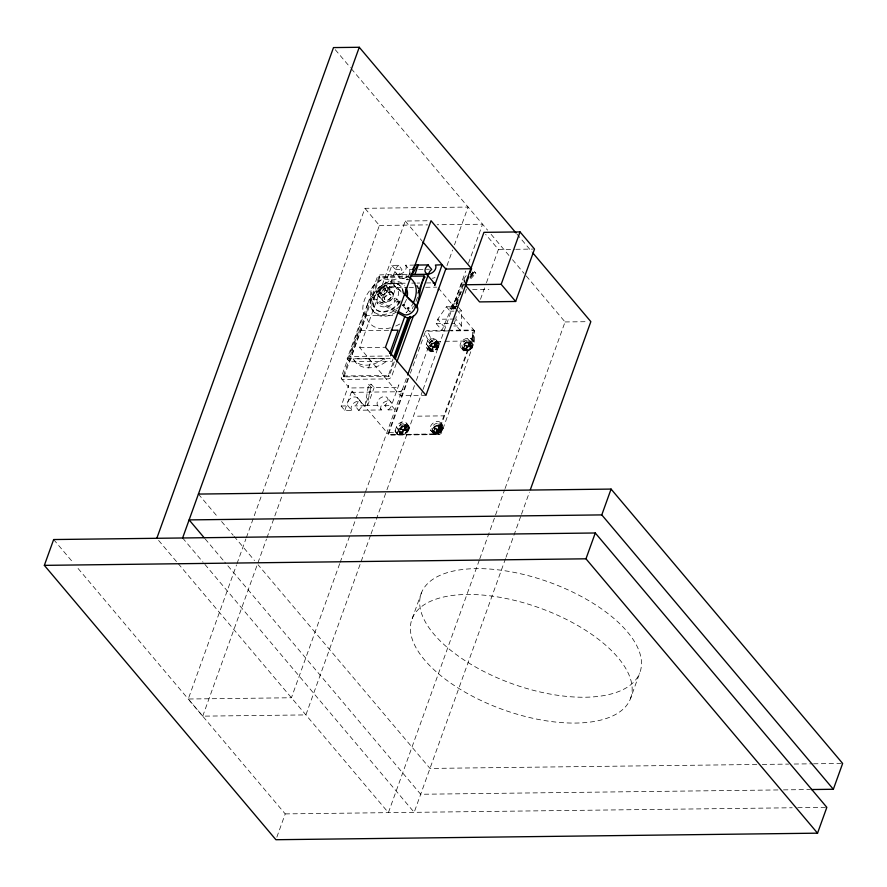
<?xml version="1.0" encoding="UTF-8"?>
<svg xmlns="http://www.w3.org/2000/svg" width="887" height="887" viewBox="0 0 887 887"><rect width="100%" height="100%" fill="white"/><g stroke="black" fill="none" stroke-linecap="round" stroke-linejoin="round"><path stroke-width="0.67" stroke-dasharray="4.43 3.33" d="M458.701 307.512L461.661 311.027L461.562 325.895L460.02 330.175L454.233 323.323L436.171 323.533L437.712 319.253L446.405 306.78L457.958 306.636M466.218 275.657C458.357 285.215 459.011 299.207 449.521 308.077C453.246 313.566 459.477 294.528 461.196 292.189M451.317 309.308L449.598 307.955M458.812 296.945C457.082 298.753 446.338 316.249 455.785 306.026M453.412 309.286L451.694 307.922M453.822 307.933C458.501 310.262 450.563 308.377 455.386 305.782M399.593 433.266C403.596 437.08 411.357 430.372 407.976 425.926M429.541 350.11C433.532 353.924 441.294 347.216 437.923 342.77M433.643 432.856C437.624 436.659 445.396 429.973 442.025 425.516M463.579 349.689C467.549 353.503 475.343 346.806 471.962 342.36M456.206 316.548L455.774 319.032L461.562 325.895L453.822 325.984M365.023 405.802L368.637 384.293L371.209 384.259L374.103 387.686L395.38 387.431A3.104 2.14 -40.2 0 0 398.895 384.814L391.455 405.481L395.103 409.794L388.14 409.883L384.869 405.337A6.198 4.28 -40.2 0 0 387.497 398.03A6.198 4.28 -40.2 0 0 380.201 398.119A6.198 4.28 -40.2 0 0 377.574 405.426L381.421 409.96L358.481 410.237L355.199 405.703A6.198 4.28 -40.2 0 0 357.838 398.396A6.198 4.28 -40.2 0 0 350.542 398.485A6.198 4.28 -40.2 0 0 347.915 405.78L351.762 410.326L344.799 410.404L341.162 406.091L348.602 385.424A3.104 2.14 -40.2 0 0 350.243 387.974L371.531 387.719L365.023 405.802L354.833 405.924M377.574 405.426L367.307 405.426L371.209 384.259M390.48 327.835A30.225 20.856 -40.2 0 1 366.42 316.448C364.801 307.035 369.402 298.11 375.478 291.269A30.225 20.856 -40.2 0 1 407.998 279.194M409.994 311.659L410.293 311.027M394.294 361.874L389.105 376.288L344.134 376.853L343.269 375.988L379.037 276.589L409.073 276.201M343.99 376.842L379.758 277.443L409.794 277.054M408.552 378.372L388.905 433.122A2.373 1.641 -40.2 0 0 389.803 434.497L439.764 434.209A2.151 1.486 -40.2 0 0 441.482 432.934L474.002 342.77L474.035 332.071A2.373 1.641 -40.2 0 0 473.137 330.685L450.762 330.884M395.236 430.395L395.125 430.894A2.151 1.486 -40.2 0 0 395.935 432.146L399.76 432.146A6.198 4.28 -40.2 0 0 406.778 426.924A6.198 4.28 -40.2 0 0 403.474 421.824A6.198 4.28 -40.2 0 0 396.456 427.046L395.236 430.395L397.298 433.466A2.151 1.486 -40.2 0 0 398.097 434.719L396.4 432.202M390.324 434.563L435.96 433.943A2.373 1.641 -40.2 0 0 437.868 432.523L474.035 332.071M462.105 289.107L463.602 283.086M466.407 289.051L464.843 293.907M462.77 286.457L463.513 284.006M433.366 338.845A6.198 4.28 -40.2 0 1 436.67 343.945A6.198 4.28 -40.2 0 1 429.652 349.168A6.198 4.28 -40.2 0 1 426.348 344.067L427.767 340.231L430.007 338.878L433.366 338.845L437.69 343.746M370.566 535.293L305.893 714.911L202.735 716.153L188.255 699.011L236.53 564.941M236.995 563.644L245.899 538.908M246.364 537.611L261.831 494.658M262.297 493.36L364.923 208.312L468.092 207.059L454.499 244.801M202.735 716.153L266.466 539.141M266.932 537.832L282.399 494.891M282.864 493.582L379.392 225.453L364.923 208.312M393.129 358.692L392.198 361.264L349.644 361.774L347.161 358.836L363.781 312.667L366.264 315.606L395.092 315.262M367.506 304.296L341.384 376.886A3.104 2.14 -40.2 0 0 343.036 379.436L388.173 378.893A3.104 2.14 -40.2 0 0 391.677 376.276L396.799 362.073M367.783 303.52L377.186 277.454A3.104 2.14 -40.2 0 1 380.689 274.837L409.417 274.493M349.644 361.774L366.264 315.606M425.993 395.28L400.214 395.591L359.69 347.582L405.248 221.029L429.674 220.73M414.44 265.091L405.536 265.202L409.362 269.703A6.198 4.28 -40.2 0 1 406.734 277.01A6.198 4.28 -40.2 0 1 399.438 277.099A6.198 4.28 -40.2 0 1 402.066 269.792L398.817 265.28L391.866 265.368L384.426 286.024A3.104 2.14 -40.2 0 1 387.929 283.408L405.215 283.208M344.799 410.404L352.239 389.748A3.104 2.14 -40.2 0 0 353.891 392.298M391.866 265.368L395.48 269.648L388.04 290.315A3.104 2.14 -40.2 0 1 391.544 287.698M368.604 367.972L370.921 361.519L368.604 358.769M367.595 405.769L374.103 387.686M406.335 312.157L406.124 312.734L406.789 312.146A30.225 20.856 -40.2 0 0 408.497 310.195M343.269 375.988L388.384 375.423L393.606 360.942M412.377 308.787L413.32 306.17M416.025 301.469L418.708 294.018M339.688 563.7L291.424 697.759L188.255 699.011M340.164 562.391L365 493.416M365.466 492.108L406.723 377.518M447.004 265.634L452.625 250.012M407.953 378.383L388.428 432.612A3.104 2.14 -40.2 0 0 390.08 435.162L435.207 434.619A3.104 2.14 -40.2 0 0 438.721 432.002L474.512 332.57A3.104 2.14 -40.2 0 0 472.871 330.019L427.734 330.563A3.104 2.14 -40.2 0 0 424.551 332.514M410.404 373.216L425.073 332.658A2.373 1.641 -40.2 0 1 426.98 331.239L449.399 330.895M414.506 385.535L397.409 432.967L389.038 432.568M416.38 380.346L429.929 342.803L432.169 341.451L443.711 341.318M371.032 533.985L386.499 491.032M386.965 489.735L422.578 390.812M423.044 389.515L465.686 271.067M468.502 263.251L482.561 224.211L437.169 224.755M454.233 323.323L455.386 320.107M276.855 837.14L285.215 813.9L76.803 566.97M480.466 299.34L485.987 284.006M486.453 282.731L498.416 249.502L485.644 234.368M412.145 618.716L421.447 592.893M479.302 560.14L388.395 812.647L178.198 563.611M479.767 558.843L504.603 489.857M505.08 488.549L565.063 321.948L524.982 274.46M505.557 558.522L414.174 812.337L203.977 563.3M506.022 557.224L521.024 515.569M521.489 514.272L529.45 492.141M630.413 698.812A116.264 54.04 19.8 0 0 483.814 595.166A116.264 54.04 19.8 0 0 449.609 682.325A116.264 54.04 19.8 0 0 630.413 698.812L639.715 672.989A116.264 54.04 19.8 0 0 493.128 569.321A116.264 54.04 19.8 0 0 458.923 656.491A116.264 54.04 19.8 0 0 639.727 672.978M439.553 429.862L440.761 426.492A6.198 4.28 -40.2 0 0 437.468 421.392A6.198 4.28 -40.2 0 0 430.45 426.625A6.198 4.28 -40.2 0 0 433.743 431.725L437.59 431.636A2.151 1.486 -40.2 0 0 439.309 430.361L439.553 429.862L441.726 432.435L438.134 431.969M461.262 291.302L459.843 294.861M446.405 306.78L450.108 311.171L441.959 330.396L436.171 323.533M432.679 350.443L432.036 349.689L433.632 346.551L434.264 347.305L432.679 350.443L431.969 350.321L433.543 347.216L429.984 346.041L430.35 345.276L433.943 346.451L435.528 343.324L434.896 342.57L433.311 345.708M430.616 346.784L430.35 345.276M402.731 433.599L402.099 432.845L403.696 429.718L404.328 430.461L402.731 433.599L402.033 433.488L403.607 430.372L400.037 429.197L400.414 428.443L404.006 429.618L405.592 426.481L404.96 425.738L403.363 428.864M400.669 429.951L400.414 428.443M466.717 350.021L466.085 349.278L467.682 346.141L468.314 346.895L466.717 350.021L466.019 349.91L467.593 346.795L464.023 345.62L464.4 344.866L467.981 346.041L469.578 342.914L468.946 342.16L467.349 345.298M464.655 346.373L464.4 344.866M436.781 433.189L436.149 432.435L437.734 429.297L438.366 430.051L436.781 433.189L436.071 433.067L437.657 429.962L434.087 428.787L434.464 428.022L438.045 429.208L439.642 426.07L438.998 425.328L437.413 428.454M434.719 429.53L434.464 428.022M464.145 281.756L464.855 280.37M464.012 282.787L464.655 281.534M431.969 350.321L431.337 349.567L432.911 346.462L429.984 346.041M434.264 347.305L437.224 347.726L437.601 346.994L433.998 345.819L435.595 342.659L434.896 342.57M434.63 346.562L436.227 343.413L435.595 342.659M402.033 433.488L401.401 432.734L402.975 429.618L400.037 429.197M404.328 430.461L407.288 430.894L407.665 430.162L404.062 428.975L405.658 425.827L404.96 425.738M404.694 429.729L406.29 426.58L405.658 425.827M466.019 349.91L465.376 349.156L466.961 346.052L464.023 345.62M468.314 346.895L471.263 347.316L471.651 346.584L468.048 345.409L469.644 342.249L468.946 342.16M468.68 346.152L470.276 343.003L469.644 342.249M436.071 433.067L435.439 432.324L437.025 429.208L434.087 428.787M438.366 430.051L441.327 430.483L441.715 429.74L438.1 428.565L439.708 425.416L438.998 425.328M438.732 429.319L440.34 426.159L439.708 425.416M437.224 347.726L436.969 346.252L433.998 345.819M407.288 430.894L407.033 429.408L404.062 428.975M471.263 347.316L471.019 345.83L468.048 345.409M441.327 430.483L441.072 428.998L438.1 428.565M410.526 272.808L406.313 279.727L408.896 279.693M458.468 299.839L452.525 308.621M456.173 304.707L458.124 301.824M456.45 305.05L457.77 303.077M450.419 308.654L458.723 295.393L462.504 283.563A16.044 11.076 -40.2 0 1 464.577 279.56M454.721 308.598L457.071 305.361M405.791 307.833L405.858 309.02M469.966 277.997L475.088 272.52L475.864 273.307L474.345 271.721L475.11 272.409M470.842 278.684L475.864 273.307M470.509 275.602L474.334 271.777M469.977 277.11L473.669 273.34L472.327 272.054M470.409 274.271L471.474 273.207M470.842 274.549L472.893 272.542L472.361 271.91M384.082 358.592C375.389 365.134 360.821 369.203 353.137 358.958L384.082 358.592L386.399 361.331C376.742 369.225 360.155 371.52 353.137 358.958M399.438 302.678C401.999 300.238 396.522 301.857 399.217 302.766M398.817 265.28L398.451 265.501A6.198 4.28 -40.2 0 0 395.824 272.808L399.438 277.099M358.481 410.237L358.847 410.016A6.198 4.28 -40.2 0 0 361.475 402.709L357.838 398.396M388.14 409.883L388.506 409.661A6.198 4.28 -40.2 0 0 391.134 402.354L387.497 398.03M474.113 342.271A2.151 1.486 -40.2 0 0 473.314 341.018L469.578 341.007A6.198 4.28 -40.2 0 0 462.737 345.786A6.198 4.28 -40.2 0 0 464.988 351.274A6.198 4.28 -40.2 0 0 472.217 347.449L472.583 346.706L470.409 344.134L470.043 344.877A6.198 4.28 -40.2 0 1 462.826 348.702A6.198 4.28 -40.2 0 1 460.575 343.214A6.198 4.28 -40.2 0 1 467.405 338.435L471.141 338.446A2.151 1.486 -40.2 0 1 471.951 339.699L474.002 342.77L473.902 332.625M379.392 225.453L427.534 224.877M498.416 249.502L514.46 249.302M515.802 249.291L533.187 249.081M395.48 269.648L402.432 269.57M411.856 269.448L409.362 269.703M418.597 269.371L429.397 269.238M411.79 283.119L415.781 283.075M417.112 283.064L419.773 283.031M426.414 282.942L431.736 282.886M388.972 287.732L407.965 287.499M409.328 287.488L413.431 287.432M425.738 287.288L436.681 287.155M472.638 289.506L488.925 289.306M450.108 311.171L453.967 311.126M459.1 311.06L461.661 311.027M454.477 319.043L437.712 319.253L443.511 326.106L448.667 326.05M565.063 321.948L588.125 321.671M388.617 330.286L358.88 330.64L349.578 356.474L388.783 355.997M445.074 341.295L469.578 341.007L467.405 338.435M359.69 347.582L385.468 347.272M347.161 358.836L389.715 358.315L392.198 361.264M351.319 392.331L401.611 391.721M364.734 405.459L367.307 405.426M341.162 406.091L347.915 405.78M384.492 405.559L391.455 405.481M417.577 416.169L443.367 415.859M756.788 764.483L429.984 768.43L258.084 564.775M762.332 764.417L788.643 764.095M794.187 764.029L812.182 763.807M813.567 763.796L842.65 763.441M777.966 789.94L420.682 794.264L224.744 562.103M783.498 789.873L809.809 789.552M285.215 813.9L792.213 807.769M797.757 807.702L825.453 807.358M473.669 273.34L472.871 272.642M435.384 434.02L439.242 434.286L437.069 431.714M469.578 342.914L470.276 343.003M435.528 343.324L436.227 343.413M439.642 426.07L440.34 426.159M405.592 426.481L406.29 426.58M465.032 345.62L467.981 346.041M467.682 346.141L470.631 346.573M430.993 346.03L433.943 346.451M433.632 346.551L436.592 346.983M435.096 428.776L438.045 429.208M437.734 429.297L440.695 429.729M401.046 429.186L404.006 429.618M403.696 429.718L406.645 430.14M465.376 349.156L466.085 349.278M431.337 349.567L432.036 349.689M435.439 432.324L436.149 432.435M401.401 432.734L402.099 432.845M397.077 310.849L375.356 299.185A12.207 8.426 -40.2 0 1 374.525 284.372A12.207 8.426 -40.2 0 1 391.267 282.044L403.43 293.331M396.034 311.958L377.929 302.234A12.207 8.426 -40.2 0 0 391.056 297.345A12.207 8.426 -40.2 0 0 393.839 285.093L402.964 293.553M395.569 298.187C392.021 297.333 395.458 303.797 397.731 302.4C399.472 299.473 395.768 298.154 393.994 299.362M398.141 301.236L396.988 301.258L396.567 302.412M405.536 265.202L405.747 265.413A6.198 4.28 -40.2 0 1 403.119 272.719A6.198 4.28 -40.2 0 1 395.824 272.808M381.421 409.96L381.21 409.75A6.198 4.28 -40.2 0 1 383.838 402.443A6.198 4.28 -40.2 0 1 391.134 402.354M351.762 410.326L351.551 410.104A6.198 4.28 -40.2 0 1 354.179 402.798A6.198 4.28 -40.2 0 1 361.475 402.709M516.921 234.057L532.056 251.997M335.264 49.694L350.409 67.634M351.296 68.698L487.573 230.143M491.132 234.368L508.95 255.467M512.509 259.691L524.084 273.407M405.248 221.029L421.99 240.865M438.233 287.887L455.885 308.798M456.772 309.84L474.423 330.751M471.773 338.901L473.946 341.473M470.664 338.39L472.838 340.963L472.616 330.618M469.689 340.918L471.729 343.336M470.01 344.067L471.673 346.041M471.019 345.83L471.651 346.584M466.961 346.052L467.593 346.795M462.526 347.183L464.566 349.6M460.586 347.294L462.759 349.866M393.839 285.093L397.509 289.45A12.207 8.426 -40.2 0 1 386.865 306.525A12.207 8.426 -40.2 0 1 378.882 294.24A12.207 8.426 -40.2 0 1 397.509 289.45M436.471 340.309L438.644 342.881M408.353 309.984L410.071 312.013M379.215 276.567L379.935 277.42M389.116 288.619A6.298 4.346 -40.2 0 1 383.616 297.433A6.298 4.346 -40.2 0 1 379.503 291.091A6.298 4.346 -40.2 0 1 389.116 288.619L392.786 292.976A6.298 4.346 -40.2 0 1 387.297 301.791A6.298 4.346 -40.2 0 1 383.173 295.449A6.298 4.346 -40.2 0 1 392.786 292.976M378.982 276.733L379.703 277.587M435.96 344.478L437.635 346.451M387.009 286.767A6.198 4.28 -40.2 0 1 381.576 295.438A6.198 4.28 -40.2 0 1 377.54 289.184A6.198 4.28 -40.2 0 1 387.009 286.767L392.797 293.619A6.198 4.28 -40.2 0 1 387.375 302.29A6.198 4.28 -40.2 0 1 383.328 296.047A6.198 4.28 -40.2 0 1 392.797 293.619M403.851 306.78L405.57 308.82M436.969 346.252L437.601 346.994M430.007 338.878L432.169 341.451L427.556 331.161M428.51 339.422L430.683 341.994M385.025 288.242A3.725 2.572 -40.2 0 1 381.765 293.442A3.725 2.572 -40.2 0 1 379.337 289.694A3.725 2.572 -40.2 0 1 385.025 288.242L390.812 295.105A3.725 2.572 -40.2 0 1 387.552 300.305A3.725 2.572 -40.2 0 1 385.135 296.557A3.725 2.572 -40.2 0 1 390.812 295.105M383.705 287.687A2.761 1.907 -40.2 0 1 381.299 291.546A2.761 1.907 -40.2 0 1 379.503 288.763A2.761 1.907 -40.2 0 1 383.705 287.687L386.277 290.736A2.761 1.907 -40.2 0 1 383.871 294.584A2.761 1.907 -40.2 0 1 382.075 291.812A2.761 1.907 -40.2 0 1 386.277 290.736M432.911 346.462L433.543 347.216M427.523 340.73L429.685 343.302L424.806 333.213M426.348 344.067L428.521 346.64A6.198 4.28 -40.2 0 0 431.814 351.74A6.198 4.28 -40.2 0 0 438.832 346.518A6.198 4.28 -40.2 0 0 435.539 341.417M428.476 347.593L430.528 350.01M379.303 290.98L381.876 294.029M426.547 347.704L428.72 350.276M379.071 292.677L384.858 299.54M379.037 296.136L382.718 300.493M377.075 294.162L382.874 301.015M371.742 296.624L377.995 304.019M372.141 309.851L373.582 311.559M409.971 277.864A30.225 20.856 -40.2 0 0 378.172 282.232A30.225 20.856 -40.2 0 0 363.238 312.679L366.42 316.448M440.573 422.866L442.746 425.438M439.752 424.075L441.793 426.492M440.761 426.492L442.935 429.064A6.198 4.28 -40.2 0 0 439.642 423.964A6.198 4.28 -40.2 0 0 432.623 429.197A6.198 4.28 -40.2 0 0 435.916 434.297L432.59 430.35M440.074 427.224L441.737 429.208M441.072 428.998L441.715 429.74M437.025 429.208L437.657 429.962M388.439 375.279L389.16 376.132M388.207 375.456L388.938 376.31M430.65 430.25L432.812 432.823M406.579 423.287L408.752 425.86M405.703 424.485L407.743 426.902M406.024 427.645L407.687 429.618M407.033 429.408L407.665 430.162M368.637 384.293L371.531 387.719M402.975 429.618L403.607 430.372M396.456 427.046L398.629 429.618A6.198 4.28 -40.2 0 1 405.647 424.396A6.198 4.28 -40.2 0 1 408.94 429.496A6.198 4.28 -40.2 0 1 401.922 434.719L399.76 432.146M398.54 430.76L400.58 433.178M395.292 431.692L397.465 434.264M343.302 375.822L344.134 376.853M341.484 378.705L348.702 387.242M352.339 391.566L388.528 434.43M198.411 494.07L218.002 517.287M221.573 521.512L233.148 535.227M234.035 536.28L254.525 560.551M205.152 538.897L223.846 561.05M182.611 537.977L203.09 562.247M158.607 540.405L177.311 562.558M53.652 539.54L73.244 562.757M363.238 312.679L363.526 313.388M412.732 303.897A30.225 20.856 -40.2 0 1 411.49 306.048M399.715 324.043A30.225 20.856 -40.2 0 1 395.147 326.283M435.029 277.487A6.198 4.28 -40.2 0 1 432.202 278.208M402.532 389.138A3.104 2.14 -40.2 0 1 399.028 391.755M442.169 429.818A5.566 3.847 -40.2 0 1 433.887 433.089A5.566 3.847 -40.2 0 1 436.836 425.261A5.566 3.847 -40.2 0 1 442.624 428.598L441.914 430.162A4.757 3.282 -40.2 0 1 434.83 432.967A4.757 3.282 -40.2 0 1 437.358 426.27A4.757 3.282 -40.2 0 1 442.303 429.131M400.192 300.826A17.019 11.742 -40.2 0 1 375.523 309.031A17.019 11.742 -40.2 0 1 383.894 285.802A17.019 11.742 -40.2 0 1 402.831 293.486M406.479 299.351A20.146 13.904 -40.2 0 1 404.339 303.698M396.223 312.036A20.146 13.904 -40.2 0 1 373.937 312.069A20.146 13.904 -40.2 0 1 379.769 289.783A20.146 13.904 -40.2 0 1 403.33 284.904M399.76 306.048A20.146 13.904 -40.2 0 1 373.704 311.703A20.146 13.904 -40.2 0 1 379.303 287.2A20.146 13.904 -40.2 0 1 404.394 285.825M400.037 302.223A17.019 11.742 -40.2 0 1 375.6 309.186A17.019 11.742 -40.2 0 1 384.636 286.135A17.019 11.742 -40.2 0 1 403.263 293.996M472.117 346.651A5.566 3.847 -40.2 0 1 463.823 349.921A5.566 3.847 -40.2 0 1 466.773 342.094A5.566 3.847 -40.2 0 1 472.571 345.442L471.862 347.005A4.757 3.282 -40.2 0 1 464.777 349.8A4.757 3.282 -40.2 0 1 467.294 343.114A4.757 3.282 -40.2 0 1 472.25 345.974M436.16 343.956L435.772 344.999A4.757 3.282 -40.2 0 1 428.687 347.793A4.757 3.282 -40.2 0 1 431.204 341.107A4.757 3.282 -40.2 0 1 436.16 343.956M406.224 427.124L405.825 428.155A4.757 3.282 -40.2 0 1 398.751 430.96A4.757 3.282 -40.2 0 1 401.268 424.263A4.757 3.282 -40.2 0 1 406.224 427.124M437.823 345.941L437.435 346.972A4.757 3.282 -40.2 0 1 430.35 349.766A4.757 3.282 -40.2 0 1 432.878 343.081A4.757 3.282 -40.2 0 1 437.823 345.941M438.2 346.385L437.812 347.416A4.757 3.282 -40.2 0 1 430.727 350.21A4.757 3.282 -40.2 0 1 433.255 343.524A4.757 3.282 -40.2 0 1 438.2 346.385M438.522 345.852L438.067 347.061A5.566 3.847 -40.2 0 1 429.774 350.343A5.566 3.847 -40.2 0 1 432.734 342.504A5.566 3.847 -40.2 0 1 438.522 345.852M407.887 429.097L407.499 430.128A4.757 3.282 -40.2 0 1 400.414 432.934A4.757 3.282 -40.2 0 1 402.931 426.237A4.757 3.282 -40.2 0 1 407.887 429.097M408.264 429.541L407.876 430.583A4.757 3.282 -40.2 0 1 400.791 433.377A4.757 3.282 -40.2 0 1 403.308 426.68A4.757 3.282 -40.2 0 1 408.264 429.541M408.585 429.009L408.131 430.228A5.566 3.847 -40.2 0 1 399.837 433.499A5.566 3.847 -40.2 0 1 402.787 425.671A5.566 3.847 -40.2 0 1 408.585 429.009M470.21 343.546L469.811 344.588A4.757 3.282 -40.2 0 1 462.737 347.382A4.757 3.282 -40.2 0 1 465.254 340.697A4.757 3.282 -40.2 0 1 470.21 343.546M440.262 426.714L439.874 427.745A4.757 3.282 -40.2 0 1 432.789 430.55A4.757 3.282 -40.2 0 1 435.317 423.853A4.757 3.282 -40.2 0 1 440.262 426.714M471.873 345.52L471.485 346.562A4.757 3.282 -40.2 0 1 464.4 349.356A4.757 3.282 -40.2 0 1 466.917 342.67A4.757 3.282 -40.2 0 1 471.873 345.52M441.937 428.687L441.538 429.718A4.757 3.282 -40.2 0 1 434.464 432.523A4.757 3.282 -40.2 0 1 436.981 425.827A4.757 3.282 -40.2 0 1 441.937 428.687"/><path stroke-width="1.33" d="M416.269 306.547C420.549 297.067 419.152 286.313 424.84 277.043L424.729 276.877M44.35 565.363L53.652 539.54L595.277 532.987L826.839 807.347L817.548 833.17L275.924 839.723L44.35 565.363L585.974 558.81L817.548 833.17M156.822 538.287L333.49 47.588L359.268 47.277L516.023 232.993M182.611 537.977L359.268 47.277M415.038 274.083L418.298 265.047L415.426 264.736L412.621 269.349M389.715 353.414L398.086 330.175L391.322 330.252M390.657 355.709L404.727 316.648M393.584 357.417L407.898 317.657M394.538 358.326L409.561 316.604M418.01 293.142L424.163 276.034L410.437 276.179M395.225 359.279L410.626 316.482M396.799 362.073L413.53 315.584M416.325 307.833L427.479 276.844A3.104 2.14 -40.2 0 0 425.827 274.294L410.781 274.471M407.643 374.968L446.061 268.24M465.076 284.749L483.947 232.35L520.048 231.917L534.528 249.059L515.657 301.469L479.545 301.902L465.076 284.749L501.188 284.317L515.657 301.469M468.768 276.478L425.993 395.28L385.468 347.272L431.027 220.719L471.551 268.728L470.165 272.608M501.188 284.317L520.048 231.917M530.393 489.546L590.842 321.637L532.943 253.05M585.974 558.81L595.277 532.987M611.076 489.081L842.65 763.441L833.348 789.264L601.785 514.903L611.076 489.081L198.411 494.07M411.701 275.081L418.01 264.703M428.598 274.438A6.198 4.28 -40.2 0 1 431.725 269.437L428.111 265.146A6.198 4.28 -40.2 0 0 425.483 272.453A6.198 4.28 -40.2 0 0 432.778 272.364A6.198 4.28 -40.2 0 0 435.406 265.058L442.158 264.758L434.719 285.414A3.104 2.14 -40.2 0 0 433.067 282.864M418.298 265.047L428.476 264.925M471.551 268.728L445.773 269.038L422.866 241.907M601.785 514.903L189.119 519.904L204.254 537.832M811.195 789.541L833.348 789.264M398.285 311.503L404.317 314.741A7.872 5.433 -40.2 0 0 412.788 311.581A7.872 5.433 -40.2 0 0 414.584 303.676L404.45 294.273M397.243 312.601L406.889 317.79A7.872 5.433 -40.2 0 0 415.36 314.63A7.872 5.433 -40.2 0 0 417.156 306.725L408.031 298.265M427.379 275.025L434.619 283.596M424.008 276.023L424.84 277.043M419.041 290.736L419.163 292.777M409.971 277.864A30.225 20.856 -40.2 0 1 413.287 302.8M416.923 285.57A30.225 20.856 -40.2 0 1 418.398 288.552M438.455 288.419A3.104 2.14 -40.2 0 1 438.333 289.705M405.802 289.262A20.146 13.904 -40.2 0 1 405.681 295.438M405.847 287.532A20.146 13.904 -40.2 0 1 407.122 297.156M402.964 305.195C404.017 307.889 405.492 302.378 402.964 305.195M407.466 308.388C408.519 311.093 409.994 305.583 407.466 308.388"/></g></svg>
